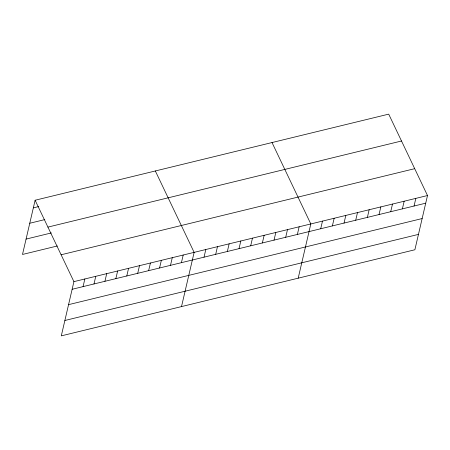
<?xml version="1.0" encoding="UTF-8"?>
<svg xmlns="http://www.w3.org/2000/svg" width="450" height="450" viewBox="0 0 450 450"><rect width="100%" height="100%" fill="white"/><g stroke="black" fill="none" stroke-linecap="round" stroke-linejoin="round"><path stroke-width="0.67" d="M35.117 200.239L73.913 281.638L61.296 335.863L414.883 249.761L427.5 195.536L388.704 114.137L35.117 200.239L22.5 254.464L57.336 245.976M83.064 286.622L84.842 278.977M93.994 283.961L95.771 276.317M104.923 281.301L106.701 273.656M115.853 278.64L117.63 270.996M126.782 275.979L128.559 268.335M137.711 273.313L139.489 265.674M148.641 270.653L150.418 263.014M159.564 267.992L161.347 260.347M170.494 265.331L172.277 257.687M181.423 262.671L183.206 255.026M181.513 306.585L194.136 252.366L155.34 170.966M204.024 257.169L205.802 249.525M215.691 254.329L217.468 246.684M227.357 251.482L229.14 243.844M239.029 248.642L240.806 241.003M250.695 245.801L252.472 238.157M262.367 242.961L264.144 235.316M274.033 240.12L275.811 232.476M285.699 237.279L287.483 229.635M297.371 234.439L299.149 226.794M298.198 278.173L310.815 223.954L272.019 142.549M320.704 228.752L322.487 221.113M332.376 225.911L334.153 218.267M344.042 223.071L345.819 215.426M355.714 220.23L357.491 212.586M367.38 217.389L369.157 209.745M379.046 214.549L380.829 206.904M390.718 211.708L392.496 204.064M402.384 208.868L404.162 201.223M414.051 206.021L415.834 198.382M33.339 207.883L38.801 206.55M29.762 223.256L44.792 219.594M47.919 227.104L401.507 141.002M26.078 239.091L51.351 232.937M61.11 254.779L414.697 168.677M73.913 281.638L427.5 195.536M72.135 289.282L425.723 203.181M68.558 304.656L422.145 218.554M64.873 320.49L418.461 234.388"/></g></svg>
